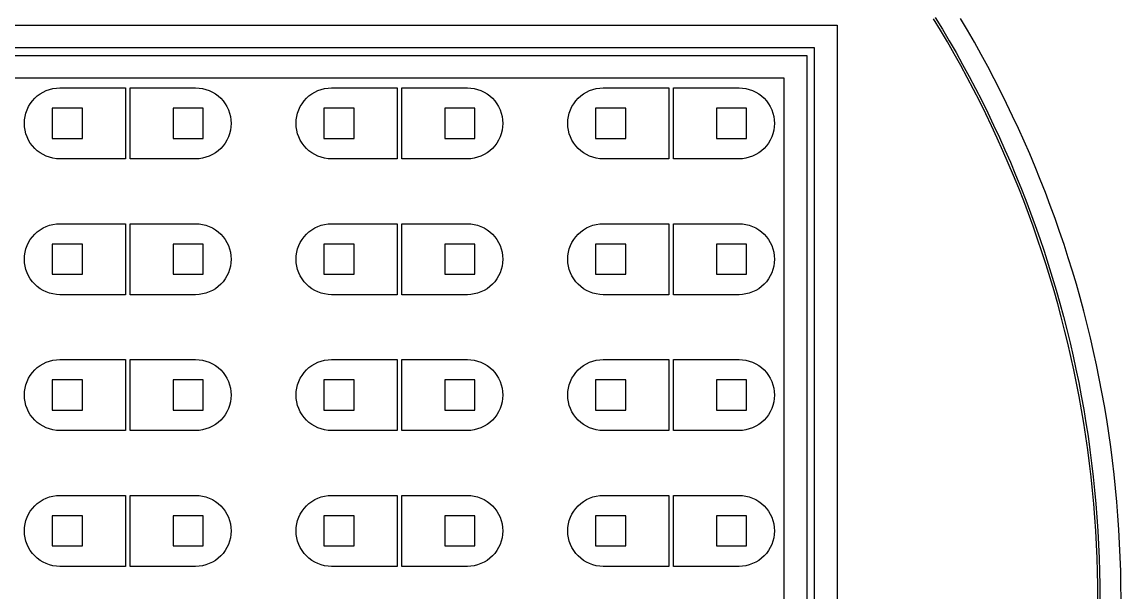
# Model space of a CAD drawing. Extents: x -16 to 132, y -40 to 113.
# Drawn here: x 57.3 to 131.7, y 37.3 to 75.9 of the extents above; entities that cross this region are included whole.
import ezdxf

# ---------------------------------------------------------------- set-up
doc = ezdxf.new("R2010")
doc.units = 0

msp = doc.modelspace()

# ---------------------------------------------------------------- linework, layer by layer
for p, q in [((119.486, 75.3327), (119.008, 76.1185)), ((119.136, 76.1972), (119.614, 75.4099)), ((121.314, 75.3343), (120.837, 76.1425)), ((-2.0452, 75.6724), (112.486, 75.6724)), ((112.486, 75.6724), (112.486, -2.0452)), ((119.954, 74.5412), (119.486, 75.3327)), ((119.614, 75.4099), (120.083, 74.6167)), ((121.782, 74.5203), (121.314, 75.3343)), ((120.412, 73.744), (119.954, 74.5412)), ((120.083, 74.6167), (120.542, 73.8179)), ((122.24, 73.7007), (121.782, 74.5203)), ((110.952, 74.1385), (-0.51129, 74.1385)), ((110.952, -0.51129), (110.952, 74.1385)), ((120.86, 72.9412), (120.412, 73.744)), ((120.542, 73.8179), (120.991, 73.0135)), ((0, 73.6272), (110.441, 73.6272)), ((110.441, 73.6272), (110.441, 0)), ((120.991, 73.0135), (121.431, 72.2037)), ((122.687, 72.8754), (122.24, 73.7007)), ((121.298, 72.133), (120.86, 72.9412)), ((123.125, 72.0448), (122.687, 72.8754)), ((108.907, 72.0933), (1.53389, 72.0933)), ((108.907, 1.53389), (108.907, 72.0933)), ((121.727, 71.3195), (121.298, 72.133)), ((121.431, 72.2037), (121.86, 71.3885)), ((123.552, 71.2089), (123.125, 72.0448)), ((58.1228, 70.7247), (58.2976, 70.8831)), ((58.2976, 70.8831), (58.487, 71.0236)), ((58.487, 71.0236), (58.6893, 71.1448)), ((58.6893, 71.1448), (58.9025, 71.2457)), ((58.9025, 71.2457), (59.1245, 71.3251)), ((59.1245, 71.3251), (59.3533, 71.3824)), ((59.3533, 71.3824), (59.5865, 71.417)), ((59.5865, 71.417), (59.8221, 71.4286)), ((59.8221, 71.4286), (64.2704, 71.4286)), ((64.2704, 71.4286), (64.2704, 66.6224)), ((64.5772, 66.6224), (64.5772, 71.4286)), ((64.5772, 71.4286), (69.0255, 71.4286)), ((69.0255, 71.4286), (69.261, 71.417)), ((69.261, 71.417), (69.4943, 71.3824)), ((69.4943, 71.3824), (69.7231, 71.3251)), ((69.7231, 71.3251), (69.9451, 71.2457)), ((69.9451, 71.2457), (70.1583, 71.1448)), ((70.1583, 71.1448), (70.3606, 71.0236)), ((70.3606, 71.0236), (70.55, 70.8831)), ((70.55, 70.8831), (70.7247, 70.7247)), ((76.5296, 70.7247), (76.7044, 70.8831)), ((76.7044, 70.8831), (76.8938, 71.0236)), ((76.8938, 71.0236), (77.0961, 71.1448)), ((77.0961, 71.1448), (77.3093, 71.2457)), ((77.3093, 71.2457), (77.5313, 71.3251)), ((77.5313, 71.3251), (77.7601, 71.3824)), ((77.7601, 71.3824), (77.9934, 71.417)), ((77.9934, 71.417), (78.2289, 71.4286)), ((78.2289, 71.4286), (82.6772, 71.4286)), ((82.6772, 71.4286), (82.6772, 66.6224)), ((82.984, 66.6224), (82.984, 71.4286)), ((82.984, 71.4286), (87.4323, 71.4286)), ((87.4323, 71.4286), (87.6678, 71.417)), ((87.6678, 71.417), (87.9011, 71.3824)), ((87.9011, 71.3824), (88.1299, 71.3251)), ((88.1299, 71.3251), (88.3519, 71.2457)), ((88.3519, 71.2457), (88.5651, 71.1448)), ((88.5651, 71.1448), (88.7674, 71.0236)), ((88.7674, 71.0236), (88.9568, 70.8831)), ((88.9568, 70.8831), (89.1315, 70.7247)), ((94.9364, 70.7247), (95.1112, 70.8831)), ((95.1112, 70.8831), (95.3006, 71.0236)), ((95.3006, 71.0236), (95.5029, 71.1448)), ((95.5029, 71.1448), (95.7161, 71.2457)), ((95.7161, 71.2457), (95.9381, 71.3251)), ((95.9381, 71.3251), (96.1669, 71.3824)), ((96.1669, 71.3824), (96.4002, 71.417)), ((96.4002, 71.417), (96.6357, 71.4286)), ((96.6357, 71.4286), (101.084, 71.4286)), ((101.084, 71.4286), (101.084, 66.6224)), ((101.391, 66.6224), (101.391, 71.4286)), ((101.391, 71.4286), (105.839, 71.4286)), ((105.839, 71.4286), (106.075, 71.417)), ((106.075, 71.417), (106.308, 71.3824)), ((106.308, 71.3824), (106.537, 71.3251)), ((106.537, 71.3251), (106.759, 71.2457)), ((106.759, 71.2457), (106.972, 71.1448)), ((106.972, 71.1448), (107.174, 71.0236)), ((107.174, 71.0236), (107.364, 70.8831)), ((107.364, 70.8831), (107.538, 70.7247)), ((122.145, 70.5007), (121.727, 71.3195)), ((121.86, 71.3885), (122.279, 70.5682)), ((123.969, 70.3677), (123.552, 71.2089)), ((57.6019, 69.9451), (57.7027, 70.1583)), ((57.7027, 70.1583), (57.824, 70.3606)), ((57.824, 70.3606), (57.9645, 70.55)), ((57.9645, 70.55), (58.1228, 70.7247)), ((61.356, 70.0481), (59.3108, 70.0481)), ((59.3108, 70.0481), (59.3108, 68.0029)), ((61.356, 68.0029), (61.356, 70.0481)), ((69.5368, 70.0481), (67.4916, 70.0481)), ((67.4916, 70.0481), (67.4916, 68.0029)), ((69.5368, 68.0029), (69.5368, 70.0481)), ((70.7247, 70.7247), (70.8831, 70.55)), ((70.8831, 70.55), (71.0236, 70.3606)), ((71.0236, 70.3606), (71.1448, 70.1583)), ((71.1448, 70.1583), (71.2457, 69.9451)), ((76.0087, 69.9451), (76.1095, 70.1583)), ((76.1095, 70.1583), (76.2308, 70.3606)), ((76.2308, 70.3606), (76.3713, 70.55)), ((76.3713, 70.55), (76.5296, 70.7247)), ((79.7628, 70.0481), (77.7176, 70.0481)), ((77.7176, 70.0481), (77.7176, 68.0029)), ((79.7628, 68.0029), (79.7628, 70.0481)), ((87.9436, 70.0481), (85.8984, 70.0481)), ((85.8984, 70.0481), (85.8984, 68.0029)), ((87.9436, 68.0029), (87.9436, 70.0481)), ((89.1315, 70.7247), (89.2899, 70.55)), ((89.2899, 70.55), (89.4304, 70.3606)), ((89.4304, 70.3606), (89.5516, 70.1583)), ((89.5516, 70.1583), (89.6525, 69.9451)), ((94.4155, 69.9451), (94.5163, 70.1583)), ((94.5163, 70.1583), (94.6376, 70.3606)), ((94.6376, 70.3606), (94.7781, 70.55)), ((94.7781, 70.55), (94.9364, 70.7247)), ((98.1696, 70.0481), (96.1244, 70.0481)), ((96.1244, 70.0481), (96.1244, 68.0029)), ((98.1696, 68.0029), (98.1696, 70.0481)), ((106.35, 70.0481), (104.305, 70.0481)), ((104.305, 70.0481), (104.305, 68.0029)), ((106.35, 68.0029), (106.35, 70.0481)), ((107.538, 70.7247), (107.697, 70.55)), ((107.697, 70.55), (107.837, 70.3606)), ((107.837, 70.3606), (107.958, 70.1583)), ((107.958, 70.1583), (108.059, 69.9451)), ((122.554, 69.6769), (122.145, 70.5007)), ((122.279, 70.5682), (122.688, 69.7427)), ((124.376, 69.5216), (123.969, 70.3677)), ((57.419, 69.0255), (57.4306, 69.261)), ((57.4306, 69.261), (57.4652, 69.4943)), ((57.4652, 69.4943), (57.5225, 69.7231)), ((57.5225, 69.7231), (57.6019, 69.9451)), ((71.2457, 69.9451), (71.3251, 69.7231)), ((71.3251, 69.7231), (71.3824, 69.4943)), ((71.3824, 69.4943), (71.417, 69.261)), ((71.417, 69.261), (71.4286, 69.0255)), ((75.8258, 69.0255), (75.8374, 69.261)), ((75.8374, 69.261), (75.872, 69.4943)), ((75.872, 69.4943), (75.9293, 69.7231)), ((75.9293, 69.7231), (76.0087, 69.9451)), ((89.6525, 69.9451), (89.7319, 69.7231)), ((89.7319, 69.7231), (89.7892, 69.4943)), ((89.7892, 69.4943), (89.8238, 69.261)), ((89.8238, 69.261), (89.8354, 69.0255)), ((94.2326, 69.0255), (94.2442, 69.261)), ((94.2442, 69.261), (94.2788, 69.4943)), ((94.2788, 69.4943), (94.3361, 69.7231)), ((94.3361, 69.7231), (94.4155, 69.9451)), ((108.059, 69.9451), (108.139, 69.7231)), ((108.139, 69.7231), (108.196, 69.4943)), ((108.196, 69.4943), (108.231, 69.261)), ((108.231, 69.261), (108.242, 69.0255)), ((122.952, 68.8482), (122.554, 69.6769)), ((122.688, 69.7427), (123.087, 68.9123)), ((124.772, 68.6705), (124.376, 69.5216)), ((57.4306, 68.79), (57.419, 69.0255)), ((57.4652, 68.5567), (57.4306, 68.79)), ((57.5225, 68.3279), (57.4652, 68.5567)), ((71.3824, 68.5567), (71.3251, 68.3279)), ((71.417, 68.79), (71.3824, 68.5567)), ((71.4286, 69.0255), (71.417, 68.79)), ((75.8374, 68.79), (75.8258, 69.0255)), ((75.872, 68.5567), (75.8374, 68.79)), ((75.9293, 68.3279), (75.872, 68.5567)), ((89.7892, 68.5567), (89.7319, 68.3279)), ((89.8238, 68.79), (89.7892, 68.5567)), ((89.8354, 69.0255), (89.8238, 68.79)), ((94.2442, 68.79), (94.2326, 69.0255)), ((94.2788, 68.5567), (94.2442, 68.79)), ((94.3361, 68.3279), (94.2788, 68.5567)), ((108.196, 68.5567), (108.139, 68.3279)), ((108.231, 68.79), (108.196, 68.5567)), ((108.242, 69.0255), (108.231, 68.79)), ((123.34, 68.0146), (122.952, 68.8482)), ((123.087, 68.9123), (123.476, 68.077)), ((125.157, 67.8146), (124.772, 68.6705)), ((57.6019, 68.1059), (57.5225, 68.3279)), ((57.7027, 67.8927), (57.6019, 68.1059)), ((57.824, 67.6904), (57.7027, 67.8927)), ((59.3108, 68.0029), (61.356, 68.0029)), ((67.4916, 68.0029), (69.5368, 68.0029)), ((71.1448, 67.8927), (71.0236, 67.6904)), ((71.2457, 68.1059), (71.1448, 67.8927)), ((71.3251, 68.3279), (71.2457, 68.1059)), ((76.0087, 68.1059), (75.9293, 68.3279)), ((76.1095, 67.8927), (76.0087, 68.1059)), ((76.2308, 67.6904), (76.1095, 67.8927)), ((77.7176, 68.0029), (79.7628, 68.0029)), ((85.8984, 68.0029), (87.9436, 68.0029)), ((89.5516, 67.8927), (89.4304, 67.6904)), ((89.6525, 68.1059), (89.5516, 67.8927)), ((89.7319, 68.3279), (89.6525, 68.1059)), ((94.4155, 68.1059), (94.3361, 68.3279)), ((94.5163, 67.8927), (94.4155, 68.1059)), ((94.6376, 67.6904), (94.5163, 67.8927)), ((96.1244, 68.0029), (98.1696, 68.0029)), ((104.305, 68.0029), (106.35, 68.0029)), ((107.958, 67.8927), (107.837, 67.6904)), ((108.059, 68.1059), (107.958, 67.8927)), ((108.139, 68.3279), (108.059, 68.1059)), ((123.718, 67.1763), (123.34, 68.0146)), ((123.476, 68.077), (123.855, 67.2371)), ((125.533, 66.954), (125.157, 67.8146)), ((57.9645, 67.501), (57.824, 67.6904)), ((58.1228, 67.3262), (57.9645, 67.501)), ((58.2976, 67.1679), (58.1228, 67.3262)), ((58.487, 67.0274), (58.2976, 67.1679)), ((58.6893, 66.9061), (58.487, 67.0274)), ((70.3606, 67.0274), (70.1583, 66.9061)), ((70.55, 67.1679), (70.3606, 67.0274)), ((70.7247, 67.3262), (70.55, 67.1679)), ((70.8831, 67.501), (70.7247, 67.3262)), ((71.0236, 67.6904), (70.8831, 67.501)), ((76.3713, 67.501), (76.2308, 67.6904)), ((76.5296, 67.3262), (76.3713, 67.501)), ((76.7044, 67.1679), (76.5296, 67.3262)), ((76.8938, 67.0274), (76.7044, 67.1679)), ((77.0961, 66.9061), (76.8938, 67.0274)), ((88.7674, 67.0274), (88.5651, 66.9061)), ((88.9568, 67.1679), (88.7674, 67.0274)), ((89.1315, 67.3262), (88.9568, 67.1679)), ((89.2899, 67.501), (89.1315, 67.3262)), ((89.4304, 67.6904), (89.2899, 67.501)), ((94.7781, 67.501), (94.6376, 67.6904)), ((94.9364, 67.3262), (94.7781, 67.501)), ((95.1112, 67.1679), (94.9364, 67.3262)), ((95.3006, 67.0274), (95.1112, 67.1679)), ((95.5029, 66.9061), (95.3006, 67.0274)), ((107.174, 67.0274), (106.972, 66.9061)), ((107.364, 67.1679), (107.174, 67.0274)), ((107.538, 67.3262), (107.364, 67.1679)), ((107.697, 67.501), (107.538, 67.3262)), ((107.837, 67.6904), (107.697, 67.501)), ((124.085, 66.3335), (123.718, 67.1763)), ((123.855, 67.2371), (124.223, 66.3925)), ((58.9025, 66.8053), (58.6893, 66.9061)), ((59.1245, 66.7259), (58.9025, 66.8053)), ((59.3533, 66.6686), (59.1245, 66.7259)), ((59.5865, 66.634), (59.3533, 66.6686)), ((59.8221, 66.6224), (59.5865, 66.634)), ((64.2704, 66.6224), (59.8221, 66.6224)), ((69.0255, 66.6224), (64.5772, 66.6224)), ((69.261, 66.634), (69.0255, 66.6224)), ((69.4943, 66.6686), (69.261, 66.634)), ((69.7231, 66.7259), (69.4943, 66.6686)), ((69.9451, 66.8053), (69.7231, 66.7259)), ((70.1583, 66.9061), (69.9451, 66.8053)), ((77.3093, 66.8053), (77.0961, 66.9061)), ((77.5313, 66.7259), (77.3093, 66.8053)), ((77.7601, 66.6686), (77.5313, 66.7259)), ((77.9934, 66.634), (77.7601, 66.6686)), ((78.2289, 66.6224), (77.9934, 66.634)), ((82.6772, 66.6224), (78.2289, 66.6224)), ((87.4323, 66.6224), (82.984, 66.6224)), ((87.6678, 66.634), (87.4323, 66.6224)), ((87.9011, 66.6686), (87.6678, 66.634)), ((88.1299, 66.7259), (87.9011, 66.6686)), ((88.3519, 66.8053), (88.1299, 66.7259)), ((88.5651, 66.9061), (88.3519, 66.8053)), ((95.7161, 66.8053), (95.5029, 66.9061)), ((95.9381, 66.7259), (95.7161, 66.8053)), ((96.1669, 66.6686), (95.9381, 66.7259)), ((96.4002, 66.634), (96.1669, 66.6686)), ((96.6357, 66.6224), (96.4002, 66.634)), ((101.084, 66.6224), (96.6357, 66.6224)), ((105.839, 66.6224), (101.391, 66.6224)), ((106.075, 66.634), (105.839, 66.6224)), ((106.308, 66.6686), (106.075, 66.634)), ((106.537, 66.7259), (106.308, 66.6686)), ((106.759, 66.8053), (106.537, 66.7259)), ((106.972, 66.9061), (106.759, 66.8053)), ((124.442, 65.4861), (124.085, 66.3335)), ((124.223, 66.3925), (124.581, 65.5435)), ((125.897, 66.0889), (125.533, 66.954)), ((124.581, 65.5435), (124.928, 64.6902)), ((126.251, 65.2194), (125.897, 66.0889)), ((124.789, 64.6345), (124.442, 65.4861)), ((126.594, 64.3456), (126.251, 65.2194)), ((125.125, 63.7787), (124.789, 64.6345)), ((124.928, 64.6902), (125.265, 63.8327)), ((126.927, 63.4676), (126.594, 64.3456)), ((125.451, 62.9189), (125.125, 63.7787)), ((125.265, 63.8327), (125.591, 62.9711)), ((127.249, 62.5857), (126.927, 63.4676)), ((125.766, 62.0551), (125.451, 62.9189)), ((125.591, 62.9711), (125.907, 62.1056)), ((127.559, 61.6998), (127.249, 62.5857)), ((58.2976, 61.6797), (58.487, 61.8202)), ((58.487, 61.8202), (58.6893, 61.9414)), ((58.6893, 61.9414), (58.9025, 62.0423)), ((58.9025, 62.0423), (59.1245, 62.1217)), ((59.1245, 62.1217), (59.3533, 62.179)), ((59.3533, 62.179), (59.5865, 62.2136)), ((59.5865, 62.2136), (59.8221, 62.2252)), ((59.8221, 62.2252), (64.2704, 62.2252)), ((64.2704, 62.2252), (64.2704, 57.419)), ((64.5772, 57.419), (64.5772, 62.2252)), ((64.5772, 62.2252), (69.0255, 62.2252)), ((69.0255, 62.2252), (69.261, 62.2136)), ((69.261, 62.2136), (69.4943, 62.179)), ((69.4943, 62.179), (69.7231, 62.1217)), ((69.7231, 62.1217), (69.9451, 62.0423)), ((69.9451, 62.0423), (70.1583, 61.9414)), ((70.1583, 61.9414), (70.3606, 61.8202)), ((70.3606, 61.8202), (70.55, 61.6797)), ((76.7044, 61.6797), (76.8938, 61.8202)), ((76.8938, 61.8202), (77.0961, 61.9414)), ((77.0961, 61.9414), (77.3093, 62.0423)), ((77.3093, 62.0423), (77.5313, 62.1217)), ((77.5313, 62.1217), (77.7601, 62.179)), ((77.7601, 62.179), (77.9934, 62.2136)), ((77.9934, 62.2136), (78.2289, 62.2252)), ((78.2289, 62.2252), (82.6772, 62.2252)), ((82.6772, 62.2252), (82.6772, 57.419)), ((82.984, 57.419), (82.984, 62.2252)), ((82.984, 62.2252), (87.4323, 62.2252)), ((87.4323, 62.2252), (87.6678, 62.2136)), ((87.6678, 62.2136), (87.9011, 62.179)), ((87.9011, 62.179), (88.1299, 62.1217)), ((88.1299, 62.1217), (88.3519, 62.0423)), ((88.3519, 62.0423), (88.5651, 61.9414)), ((88.5651, 61.9414), (88.7674, 61.8202)), ((88.7674, 61.8202), (88.9568, 61.6797)), ((95.1112, 61.6797), (95.3006, 61.8202)), ((95.3006, 61.8202), (95.5029, 61.9414)), ((95.5029, 61.9414), (95.7161, 62.0423)), ((95.7161, 62.0423), (95.9381, 62.1217)), ((95.9381, 62.1217), (96.1669, 62.179)), ((96.1669, 62.179), (96.4002, 62.2136)), ((96.4002, 62.2136), (96.6357, 62.2252)), ((96.6357, 62.2252), (101.084, 62.2252)), ((101.084, 62.2252), (101.084, 57.419)), ((101.391, 57.419), (101.391, 62.2252)), ((101.391, 62.2252), (105.839, 62.2252)), ((105.839, 62.2252), (106.075, 62.2136)), ((106.075, 62.2136), (106.308, 62.179)), ((106.308, 62.179), (106.537, 62.1217)), ((106.537, 62.1217), (106.759, 62.0423)), ((106.759, 62.0423), (106.972, 61.9414)), ((106.972, 61.9414), (107.174, 61.8202)), ((107.174, 61.8202), (107.364, 61.6797)), ((126.07, 61.1875), (125.766, 62.0551)), ((125.907, 62.1056), (126.212, 61.2363)), ((57.7027, 60.9549), (57.824, 61.1572)), ((57.824, 61.1572), (57.9645, 61.3466)), ((57.9645, 61.3466), (58.1228, 61.5213)), ((58.1228, 61.5213), (58.2976, 61.6797)), ((70.55, 61.6797), (70.7247, 61.5213)), ((70.7247, 61.5213), (70.8831, 61.3466)), ((70.8831, 61.3466), (71.0236, 61.1572)), ((71.0236, 61.1572), (71.1448, 60.9549)), ((76.1095, 60.9549), (76.2308, 61.1572)), ((76.2308, 61.1572), (76.3713, 61.3466)), ((76.3713, 61.3466), (76.5296, 61.5213)), ((76.5296, 61.5213), (76.7044, 61.6797)), ((88.9568, 61.6797), (89.1315, 61.5213)), ((89.1315, 61.5213), (89.2899, 61.3466)), ((89.2899, 61.3466), (89.4304, 61.1572)), ((89.4304, 61.1572), (89.5516, 60.9549)), ((94.5163, 60.9549), (94.6376, 61.1572)), ((94.6376, 61.1572), (94.7781, 61.3466)), ((94.7781, 61.3466), (94.9364, 61.5213)), ((94.9364, 61.5213), (95.1112, 61.6797)), ((107.364, 61.6797), (107.538, 61.5213)), ((107.538, 61.5213), (107.697, 61.3466)), ((107.697, 61.3466), (107.837, 61.1572)), ((107.837, 61.1572), (107.958, 60.9549)), ((126.364, 60.3162), (126.07, 61.1875)), ((126.212, 61.2363), (126.506, 60.3633)), ((127.859, 60.8102), (127.559, 61.6998)), ((57.4652, 60.2909), (57.5225, 60.5197)), ((57.5225, 60.5197), (57.6019, 60.7417)), ((57.6019, 60.7417), (57.7027, 60.9549)), ((61.356, 60.8447), (59.3108, 60.8447)), ((59.3108, 60.8447), (59.3108, 58.7995)), ((61.356, 58.7995), (61.356, 60.8447)), ((69.5368, 60.8447), (67.4916, 60.8447)), ((67.4916, 60.8447), (67.4916, 58.7995)), ((69.5368, 58.7995), (69.5368, 60.8447)), ((71.1448, 60.9549), (71.2457, 60.7417)), ((71.2457, 60.7417), (71.3251, 60.5197)), ((71.3251, 60.5197), (71.3824, 60.2909)), ((75.872, 60.2909), (75.9293, 60.5197)), ((75.9293, 60.5197), (76.0087, 60.7417)), ((76.0087, 60.7417), (76.1095, 60.9549)), ((79.7628, 60.8447), (77.7176, 60.8447)), ((77.7176, 60.8447), (77.7176, 58.7995)), ((79.7628, 58.7995), (79.7628, 60.8447)), ((87.9436, 60.8447), (85.8984, 60.8447)), ((85.8984, 60.8447), (85.8984, 58.7995)), ((87.9436, 58.7995), (87.9436, 60.8447)), ((89.5516, 60.9549), (89.6525, 60.7417)), ((89.6525, 60.7417), (89.7319, 60.5197)), ((89.7319, 60.5197), (89.7892, 60.2909)), ((94.2788, 60.2909), (94.3361, 60.5197)), ((94.3361, 60.5197), (94.4155, 60.7417)), ((94.4155, 60.7417), (94.5163, 60.9549)), ((98.1696, 60.8447), (96.1244, 60.8447)), ((96.1244, 60.8447), (96.1244, 58.7995)), ((98.1696, 58.7995), (98.1696, 60.8447)), ((106.35, 60.8447), (104.305, 60.8447)), ((104.305, 60.8447), (104.305, 58.7995)), ((106.35, 58.7995), (106.35, 60.8447)), ((107.958, 60.9549), (108.059, 60.7417)), ((108.059, 60.7417), (108.139, 60.5197)), ((108.139, 60.5197), (108.196, 60.2909)), ((126.647, 59.4414), (126.364, 60.3162)), ((126.506, 60.3633), (126.79, 59.4867)), ((128.148, 59.9171), (127.859, 60.8102)), ((57.419, 59.8221), (57.4306, 60.0576)), ((57.4306, 59.5865), (57.419, 59.8221)), ((57.4306, 60.0576), (57.4652, 60.2909)), ((57.4652, 59.3533), (57.4306, 59.5865)), ((71.3824, 60.2909), (71.417, 60.0576)), ((71.417, 59.5865), (71.3824, 59.3533)), ((71.417, 60.0576), (71.4286, 59.8221)), ((71.4286, 59.8221), (71.417, 59.5865)), ((75.8258, 59.8221), (75.8374, 60.0576)), ((75.8374, 59.5865), (75.8258, 59.8221)), ((75.8374, 60.0576), (75.872, 60.2909)), ((75.872, 59.3533), (75.8374, 59.5865)), ((89.7892, 60.2909), (89.8238, 60.0576)), ((89.8238, 59.5865), (89.7892, 59.3533)), ((89.8238, 60.0576), (89.8354, 59.8221)), ((89.8354, 59.8221), (89.8238, 59.5865)), ((94.2326, 59.8221), (94.2442, 60.0576)), ((94.2442, 59.5865), (94.2326, 59.8221)), ((94.2442, 60.0576), (94.2788, 60.2909)), ((94.2788, 59.3533), (94.2442, 59.5865)), ((108.196, 60.2909), (108.231, 60.0576)), ((108.231, 59.5865), (108.196, 59.3533)), ((108.231, 60.0576), (108.242, 59.8221)), ((108.242, 59.8221), (108.231, 59.5865)), ((128.426, 59.0204), (128.148, 59.9171)), ((57.5225, 59.1245), (57.4652, 59.3533)), ((57.6019, 58.9025), (57.5225, 59.1245)), ((57.7027, 58.6893), (57.6019, 58.9025)), ((71.2457, 58.9025), (71.1448, 58.6893)), ((71.3251, 59.1245), (71.2457, 58.9025)), ((71.3824, 59.3533), (71.3251, 59.1245)), ((75.9293, 59.1245), (75.872, 59.3533)), ((76.0087, 58.9025), (75.9293, 59.1245)), ((76.1095, 58.6893), (76.0087, 58.9025)), ((89.6525, 58.9025), (89.5516, 58.6893)), ((89.7319, 59.1245), (89.6525, 58.9025)), ((89.7892, 59.3533), (89.7319, 59.1245)), ((94.3361, 59.1245), (94.2788, 59.3533)), ((94.4155, 58.9025), (94.3361, 59.1245)), ((94.5163, 58.6893), (94.4155, 58.9025)), ((108.059, 58.9025), (107.958, 58.6893)), ((108.139, 59.1245), (108.059, 58.9025)), ((108.196, 59.3533), (108.139, 59.1245)), ((126.919, 58.5632), (126.647, 59.4414)), ((126.79, 59.4867), (127.063, 58.6067)), ((128.693, 58.1203), (128.426, 59.0204)), ((57.824, 58.487), (57.7027, 58.6893)), ((57.9645, 58.2976), (57.824, 58.487)), ((58.1228, 58.1228), (57.9645, 58.2976)), ((58.2976, 57.9645), (58.1228, 58.1228)), ((59.3108, 58.7995), (61.356, 58.7995)), ((67.4916, 58.7995), (69.5368, 58.7995)), ((70.7247, 58.1228), (70.55, 57.9645)), ((70.8831, 58.2976), (70.7247, 58.1228)), ((71.0236, 58.487), (70.8831, 58.2976)), ((71.1448, 58.6893), (71.0236, 58.487)), ((76.2308, 58.487), (76.1095, 58.6893)), ((76.3713, 58.2976), (76.2308, 58.487)), ((76.5296, 58.1228), (76.3713, 58.2976)), ((76.7044, 57.9645), (76.5296, 58.1228)), ((77.7176, 58.7995), (79.7628, 58.7995)), ((85.8984, 58.7995), (87.9436, 58.7995)), ((89.1315, 58.1228), (88.9568, 57.9645)), ((89.2899, 58.2976), (89.1315, 58.1228)), ((89.4304, 58.487), (89.2899, 58.2976)), ((89.5516, 58.6893), (89.4304, 58.487)), ((94.6376, 58.487), (94.5163, 58.6893)), ((94.7781, 58.2976), (94.6376, 58.487)), ((94.9364, 58.1228), (94.7781, 58.2976)), ((95.1112, 57.9645), (94.9364, 58.1228)), ((96.1244, 58.7995), (98.1696, 58.7995)), ((104.305, 58.7995), (106.35, 58.7995)), ((107.538, 58.1228), (107.364, 57.9645)), ((107.697, 58.2976), (107.538, 58.1228)), ((107.837, 58.487), (107.697, 58.2976)), ((107.958, 58.6893), (107.837, 58.487)), ((127.181, 57.6817), (126.919, 58.5632)), ((127.063, 58.6067), (127.325, 57.7235)), ((128.949, 57.2171), (128.693, 58.1203)), ((58.487, 57.824), (58.2976, 57.9645)), ((58.6893, 57.7027), (58.487, 57.824)), ((58.9025, 57.6019), (58.6893, 57.7027)), ((59.1245, 57.5225), (58.9025, 57.6019)), ((59.3533, 57.4652), (59.1245, 57.5225)), ((59.5865, 57.4306), (59.3533, 57.4652)), ((59.8221, 57.419), (59.5865, 57.4306)), ((64.2704, 57.419), (59.8221, 57.419)), ((69.0255, 57.419), (64.5772, 57.419)), ((69.261, 57.4306), (69.0255, 57.419)), ((69.4943, 57.4652), (69.261, 57.4306)), ((69.7231, 57.5225), (69.4943, 57.4652)), ((69.9451, 57.6019), (69.7231, 57.5225)), ((70.1583, 57.7027), (69.9451, 57.6019)), ((70.3606, 57.824), (70.1583, 57.7027)), ((70.55, 57.9645), (70.3606, 57.824)), ((76.8938, 57.824), (76.7044, 57.9645)), ((77.0961, 57.7027), (76.8938, 57.824)), ((77.3093, 57.6019), (77.0961, 57.7027)), ((77.5313, 57.5225), (77.3093, 57.6019)), ((77.7601, 57.4652), (77.5313, 57.5225)), ((77.9934, 57.4306), (77.7601, 57.4652)), ((78.2289, 57.419), (77.9934, 57.4306)), ((82.6772, 57.419), (78.2289, 57.419)), ((87.4323, 57.419), (82.984, 57.419)), ((87.6678, 57.4306), (87.4323, 57.419)), ((87.9011, 57.4652), (87.6678, 57.4306)), ((88.1299, 57.5225), (87.9011, 57.4652)), ((88.3519, 57.6019), (88.1299, 57.5225)), ((88.5651, 57.7027), (88.3519, 57.6019)), ((88.7674, 57.824), (88.5651, 57.7027)), ((88.9568, 57.9645), (88.7674, 57.824)), ((95.3006, 57.824), (95.1112, 57.9645)), ((95.5029, 57.7027), (95.3006, 57.824)), ((95.7161, 57.6019), (95.5029, 57.7027)), ((95.9381, 57.5225), (95.7161, 57.6019)), ((96.1669, 57.4652), (95.9381, 57.5225)), ((96.4002, 57.4306), (96.1669, 57.4652)), ((96.6357, 57.419), (96.4002, 57.4306)), ((101.084, 57.419), (96.6357, 57.419)), ((105.839, 57.419), (101.391, 57.419)), ((106.075, 57.4306), (105.839, 57.419)), ((106.308, 57.4652), (106.075, 57.4306)), ((106.537, 57.5225), (106.308, 57.4652)), ((106.759, 57.6019), (106.537, 57.5225)), ((106.972, 57.7027), (106.759, 57.6019)), ((107.174, 57.824), (106.972, 57.7027)), ((107.364, 57.9645), (107.174, 57.824)), ((127.431, 56.797), (127.181, 57.6817)), ((127.325, 57.7235), (127.576, 56.8371)), ((127.671, 55.9094), (127.431, 56.797)), ((127.576, 56.8371), (127.816, 55.9476)), ((129.194, 56.3108), (128.949, 57.2171)), ((127.9, 55.0189), (127.671, 55.9094)), ((127.816, 55.9476), (128.045, 55.0553)), ((129.428, 55.4016), (129.194, 56.3108)), ((129.65, 54.4895), (129.428, 55.4016)), ((128.118, 54.1256), (127.9, 55.0189)), ((128.045, 55.0553), (128.264, 54.1603)), ((129.862, 53.5748), (129.65, 54.4895)), ((128.325, 53.2298), (128.118, 54.1256)), ((128.264, 54.1603), (128.471, 53.2626)), ((58.9025, 52.8389), (59.1245, 52.9183)), ((59.1245, 52.9183), (59.3533, 52.9756)), ((59.3533, 52.9756), (59.5865, 53.0102)), ((59.5865, 53.0102), (59.8221, 53.0218)), ((59.8221, 53.0218), (64.2704, 53.0218)), ((64.2704, 53.0218), (64.2704, 48.2156)), ((64.5772, 48.2156), (64.5772, 53.0218)), ((64.5772, 53.0218), (69.0255, 53.0218)), ((69.0255, 53.0218), (69.261, 53.0102)), ((69.261, 53.0102), (69.4943, 52.9756)), ((69.4943, 52.9756), (69.7231, 52.9183)), ((69.7231, 52.9183), (69.9451, 52.8389)), ((77.3093, 52.8389), (77.5313, 52.9183)), ((77.5313, 52.9183), (77.7601, 52.9756)), ((77.7601, 52.9756), (77.9934, 53.0102)), ((77.9934, 53.0102), (78.2289, 53.0218)), ((78.2289, 53.0218), (82.6772, 53.0218)), ((82.6772, 53.0218), (82.6772, 48.2156)), ((82.984, 48.2156), (82.984, 53.0218)), ((82.984, 53.0218), (87.4323, 53.0218)), ((87.4323, 53.0218), (87.6678, 53.0102)), ((87.6678, 53.0102), (87.9011, 52.9756)), ((87.9011, 52.9756), (88.1299, 52.9183)), ((88.1299, 52.9183), (88.3519, 52.8389)), ((95.7161, 52.8389), (95.9381, 52.9183)), ((95.9381, 52.9183), (96.1669, 52.9756)), ((96.1669, 52.9756), (96.4002, 53.0102)), ((96.4002, 53.0102), (96.6357, 53.0218)), ((96.6357, 53.0218), (101.084, 53.0218)), ((101.084, 53.0218), (101.084, 48.2156)), ((101.391, 48.2156), (101.391, 53.0218)), ((101.391, 53.0218), (105.839, 53.0218)), ((105.839, 53.0218), (106.075, 53.0102)), ((106.075, 53.0102), (106.308, 52.9756)), ((106.308, 52.9756), (106.537, 52.9183)), ((106.537, 52.9183), (106.759, 52.8389)), ((128.521, 52.3314), (128.325, 53.2298)), ((128.471, 53.2626), (128.668, 52.3625)), ((130.062, 52.6576), (129.862, 53.5748)), ((57.824, 51.9538), (57.9645, 52.1432)), ((57.9645, 52.1432), (58.1228, 52.3179)), ((58.1228, 52.3179), (58.2976, 52.4763)), ((58.2976, 52.4763), (58.487, 52.6168)), ((58.487, 52.6168), (58.6893, 52.738)), ((58.6893, 52.738), (58.9025, 52.8389)), ((69.9451, 52.8389), (70.1583, 52.738)), ((70.1583, 52.738), (70.3606, 52.6168)), ((70.3606, 52.6168), (70.55, 52.4763)), ((70.55, 52.4763), (70.7247, 52.3179)), ((70.7247, 52.3179), (70.8831, 52.1432)), ((70.8831, 52.1432), (71.0236, 51.9538)), ((76.2308, 51.9538), (76.3713, 52.1432)), ((76.3713, 52.1432), (76.5296, 52.3179)), ((76.5296, 52.3179), (76.7044, 52.4763)), ((76.7044, 52.4763), (76.8938, 52.6168)), ((76.8938, 52.6168), (77.0961, 52.738)), ((77.0961, 52.738), (77.3093, 52.8389)), ((88.3519, 52.8389), (88.5651, 52.738)), ((88.5651, 52.738), (88.7674, 52.6168)), ((88.7674, 52.6168), (88.9568, 52.4763)), ((88.9568, 52.4763), (89.1315, 52.3179)), ((89.1315, 52.3179), (89.2899, 52.1432)), ((89.2899, 52.1432), (89.4304, 51.9538)), ((94.6376, 51.9538), (94.7781, 52.1432)), ((94.7781, 52.1432), (94.9364, 52.3179)), ((94.9364, 52.3179), (95.1112, 52.4763)), ((95.1112, 52.4763), (95.3006, 52.6168)), ((95.3006, 52.6168), (95.5029, 52.738)), ((95.5029, 52.738), (95.7161, 52.8389)), ((106.759, 52.8389), (106.972, 52.738)), ((106.972, 52.738), (107.174, 52.6168)), ((107.174, 52.6168), (107.364, 52.4763)), ((107.364, 52.4763), (107.538, 52.3179)), ((107.538, 52.3179), (107.697, 52.1432)), ((107.697, 52.1432), (107.837, 51.9538)), ((128.706, 51.4307), (128.521, 52.3314)), ((128.668, 52.3625), (128.853, 51.46)), ((130.25, 51.738), (130.062, 52.6576)), ((57.5225, 51.3163), (57.6019, 51.5383)), ((57.6019, 51.5383), (57.7027, 51.7515)), ((57.7027, 51.7515), (57.824, 51.9538)), ((61.356, 51.6413), (59.3108, 51.6413)), ((59.3108, 51.6413), (59.3108, 49.5961)), ((61.356, 49.5961), (61.356, 51.6413)), ((69.5368, 51.6413), (67.4916, 51.6413)), ((67.4916, 51.6413), (67.4916, 49.5961)), ((69.5368, 49.5961), (69.5368, 51.6413)), ((71.0236, 51.9538), (71.1448, 51.7515)), ((71.1448, 51.7515), (71.2457, 51.5383)), ((71.2457, 51.5383), (71.3251, 51.3163)), ((75.9293, 51.3163), (76.0087, 51.5383)), ((76.0087, 51.5383), (76.1095, 51.7515)), ((76.1095, 51.7515), (76.2308, 51.9538)), ((79.7628, 51.6413), (77.7176, 51.6413)), ((77.7176, 51.6413), (77.7176, 49.5961)), ((79.7628, 49.5961), (79.7628, 51.6413)), ((87.9436, 51.6413), (85.8984, 51.6413)), ((85.8984, 51.6413), (85.8984, 49.5961)), ((87.9436, 49.5961), (87.9436, 51.6413)), ((89.4304, 51.9538), (89.5516, 51.7515)), ((89.5516, 51.7515), (89.6525, 51.5383)), ((89.6525, 51.5383), (89.7319, 51.3163)), ((94.3361, 51.3163), (94.4155, 51.5383)), ((94.4155, 51.5383), (94.5163, 51.7515)), ((94.5163, 51.7515), (94.6376, 51.9538)), ((98.1696, 51.6413), (96.1244, 51.6413)), ((96.1244, 51.6413), (96.1244, 49.5961)), ((98.1696, 49.5961), (98.1696, 51.6413)), ((106.35, 51.6413), (104.305, 51.6413)), ((104.305, 51.6413), (104.305, 49.5961)), ((106.35, 49.5961), (106.35, 51.6413)), ((107.837, 51.9538), (107.958, 51.7515)), ((107.958, 51.7515), (108.059, 51.5383)), ((108.059, 51.5383), (108.139, 51.3163)), ((128.88, 50.5278), (128.706, 51.4307)), ((128.853, 51.46), (129.027, 50.5553)), ((130.428, 50.8161), (130.25, 51.738)), ((57.419, 50.6187), (57.4306, 50.8542)), ((57.4306, 50.8542), (57.4652, 51.0875)), ((57.4652, 51.0875), (57.5225, 51.3163)), ((71.3251, 51.3163), (71.3824, 51.0875)), ((71.3824, 51.0875), (71.417, 50.8542)), ((71.417, 50.8542), (71.4286, 50.6187)), ((75.8258, 50.6187), (75.8374, 50.8542)), ((75.8374, 50.8542), (75.872, 51.0875)), ((75.872, 51.0875), (75.9293, 51.3163)), ((89.7319, 51.3163), (89.7892, 51.0875)), ((89.7892, 51.0875), (89.8238, 50.8542)), ((89.8238, 50.8542), (89.8354, 50.6187)), ((94.2326, 50.6187), (94.2442, 50.8542)), ((94.2442, 50.8542), (94.2788, 51.0875)), ((94.2788, 51.0875), (94.3361, 51.3163)), ((108.139, 51.3163), (108.196, 51.0875)), ((108.196, 51.0875), (108.231, 50.8542)), ((108.231, 50.8542), (108.242, 50.6187)), ((130.594, 49.8922), (130.428, 50.8161)), ((57.4306, 50.3831), (57.419, 50.6187)), ((57.4652, 50.1499), (57.4306, 50.3831)), ((57.5225, 49.9211), (57.4652, 50.1499)), ((57.6019, 49.6991), (57.5225, 49.9211)), ((71.3251, 49.9211), (71.2457, 49.6991)), ((71.3824, 50.1499), (71.3251, 49.9211)), ((71.417, 50.3831), (71.3824, 50.1499)), ((71.4286, 50.6187), (71.417, 50.3831)), ((75.8374, 50.3831), (75.8258, 50.6187)), ((75.872, 50.1499), (75.8374, 50.3831)), ((75.9293, 49.9211), (75.872, 50.1499)), ((76.0087, 49.6991), (75.9293, 49.9211)), ((89.7319, 49.9211), (89.6525, 49.6991)), ((89.7892, 50.1499), (89.7319, 49.9211)), ((89.8238, 50.3831), (89.7892, 50.1499)), ((89.8354, 50.6187), (89.8238, 50.3831)), ((94.2442, 50.3831), (94.2326, 50.6187)), ((94.2788, 50.1499), (94.2442, 50.3831)), ((94.3361, 49.9211), (94.2788, 50.1499)), ((94.4155, 49.6991), (94.3361, 49.9211)), ((108.139, 49.9211), (108.059, 49.6991)), ((108.196, 50.1499), (108.139, 49.9211)), ((108.231, 50.3831), (108.196, 50.1499)), ((108.242, 50.6187), (108.231, 50.3831)), ((129.042, 49.6229), (128.88, 50.5278)), ((129.027, 50.5553), (129.19, 49.6486)), ((130.749, 48.9662), (130.594, 49.8922)), ((57.7027, 49.4859), (57.6019, 49.6991)), ((57.824, 49.2836), (57.7027, 49.4859)), ((57.9645, 49.0942), (57.824, 49.2836)), ((59.3108, 49.5961), (61.356, 49.5961)), ((67.4916, 49.5961), (69.5368, 49.5961)), ((71.0236, 49.2836), (70.8831, 49.0942)), ((71.1448, 49.4859), (71.0236, 49.2836)), ((71.2457, 49.6991), (71.1448, 49.4859)), ((76.1095, 49.4859), (76.0087, 49.6991)), ((76.2308, 49.2836), (76.1095, 49.4859)), ((76.3713, 49.0942), (76.2308, 49.2836)), ((77.7176, 49.5961), (79.7628, 49.5961)), ((85.8984, 49.5961), (87.9436, 49.5961)), ((89.4304, 49.2836), (89.2899, 49.0942)), ((89.5516, 49.4859), (89.4304, 49.2836)), ((89.6525, 49.6991), (89.5516, 49.4859)), ((94.5163, 49.4859), (94.4155, 49.6991)), ((94.6376, 49.2836), (94.5163, 49.4859)), ((94.7781, 49.0942), (94.6376, 49.2836)), ((96.1244, 49.5961), (98.1696, 49.5961)), ((104.305, 49.5961), (106.35, 49.5961)), ((107.837, 49.2836), (107.697, 49.0942)), ((107.958, 49.4859), (107.837, 49.2836)), ((108.059, 49.6991), (107.958, 49.4859)), ((129.194, 48.716), (129.042, 49.6229)), ((129.19, 49.6486), (129.342, 48.7399)), ((58.1228, 48.9194), (57.9645, 49.0942)), ((58.2976, 48.7611), (58.1228, 48.9194)), ((58.487, 48.6206), (58.2976, 48.7611)), ((58.6893, 48.4993), (58.487, 48.6206)), ((58.9025, 48.3985), (58.6893, 48.4993)), ((70.1583, 48.4993), (69.9451, 48.3985)), ((70.3606, 48.6206), (70.1583, 48.4993)), ((70.55, 48.7611), (70.3606, 48.6206)), ((70.7247, 48.9194), (70.55, 48.7611)), ((70.8831, 49.0942), (70.7247, 48.9194)), ((76.5296, 48.9194), (76.3713, 49.0942)), ((76.7044, 48.7611), (76.5296, 48.9194)), ((76.8938, 48.6206), (76.7044, 48.7611)), ((77.0961, 48.4993), (76.8938, 48.6206)), ((77.3093, 48.3985), (77.0961, 48.4993)), ((88.5651, 48.4993), (88.3519, 48.3985)), ((88.7674, 48.6206), (88.5651, 48.4993)), ((88.9568, 48.7611), (88.7674, 48.6206)), ((89.1315, 48.9194), (88.9568, 48.7611)), ((89.2899, 49.0942), (89.1315, 48.9194)), ((94.9364, 48.9194), (94.7781, 49.0942)), ((95.1112, 48.7611), (94.9364, 48.9194)), ((95.3006, 48.6206), (95.1112, 48.7611)), ((95.5029, 48.4993), (95.3006, 48.6206)), ((95.7161, 48.3985), (95.5029, 48.4993)), ((106.972, 48.4993), (106.759, 48.3985)), ((107.174, 48.6206), (106.972, 48.4993)), ((107.364, 48.7611), (107.174, 48.6206)), ((107.538, 48.9194), (107.364, 48.7611)), ((107.697, 49.0942), (107.538, 48.9194)), ((129.334, 47.8074), (129.194, 48.716)), ((129.342, 48.7399), (129.483, 47.8294)), ((130.892, 48.0385), (130.749, 48.9662)), ((59.1245, 48.3191), (58.9025, 48.3985)), ((59.3533, 48.2618), (59.1245, 48.3191)), ((59.5865, 48.2272), (59.3533, 48.2618)), ((59.8221, 48.2156), (59.5865, 48.2272)), ((64.2704, 48.2156), (59.8221, 48.2156)), ((69.0255, 48.2156), (64.5772, 48.2156)), ((69.261, 48.2272), (69.0255, 48.2156)), ((69.4943, 48.2618), (69.261, 48.2272)), ((69.7231, 48.3191), (69.4943, 48.2618)), ((69.9451, 48.3985), (69.7231, 48.3191)), ((77.5313, 48.3191), (77.3093, 48.3985)), ((77.7601, 48.2618), (77.5313, 48.3191)), ((77.9934, 48.2272), (77.7601, 48.2618)), ((78.2289, 48.2156), (77.9934, 48.2272)), ((82.6772, 48.2156), (78.2289, 48.2156)), ((87.4323, 48.2156), (82.984, 48.2156)), ((87.6678, 48.2272), (87.4323, 48.2156)), ((87.9011, 48.2618), (87.6678, 48.2272)), ((88.1299, 48.3191), (87.9011, 48.2618)), ((88.3519, 48.3985), (88.1299, 48.3191)), ((95.9381, 48.3191), (95.7161, 48.3985)), ((96.1669, 48.2618), (95.9381, 48.3191)), ((96.4002, 48.2272), (96.1669, 48.2618)), ((96.6357, 48.2156), (96.4002, 48.2272)), ((101.084, 48.2156), (96.6357, 48.2156)), ((105.839, 48.2156), (101.391, 48.2156)), ((106.075, 48.2272), (105.839, 48.2156)), ((106.308, 48.2618), (106.075, 48.2272)), ((106.537, 48.3191), (106.308, 48.2618)), ((106.759, 48.3985), (106.537, 48.3191)), ((129.464, 46.897), (129.334, 47.8074)), ((129.483, 47.8294), (129.612, 46.9172)), ((131.024, 47.109), (130.892, 48.0385)), ((129.612, 46.9172), (129.731, 46.0036)), ((131.145, 46.178), (131.024, 47.109)), ((129.582, 45.9852), (129.464, 46.897)), ((131.254, 45.2456), (131.145, 46.178)), ((129.689, 45.072), (129.582, 45.9852)), ((129.731, 46.0036), (129.838, 45.0885)), ((129.785, 44.1575), (129.689, 45.072)), ((129.838, 45.0885), (129.934, 44.1722)), ((131.352, 44.3119), (131.254, 45.2456)), ((129.869, 43.242), (129.785, 44.1575)), ((129.934, 44.1722), (130.019, 43.2548)), ((131.438, 43.3771), (131.352, 44.3119)), ((58.1228, 43.1145), (58.2976, 43.2729)), ((58.2976, 43.2729), (58.487, 43.4134)), ((58.487, 43.4134), (58.6893, 43.5346)), ((58.6893, 43.5346), (58.9025, 43.6355)), ((58.9025, 43.6355), (59.1245, 43.7149)), ((59.1245, 43.7149), (59.3533, 43.7722)), ((59.3533, 43.7722), (59.5865, 43.8068)), ((59.5865, 43.8068), (59.8221, 43.8184)), ((59.8221, 43.8184), (64.2704, 43.8184)), ((64.2704, 43.8184), (64.2704, 39.0122)), ((64.5772, 39.0122), (64.5772, 43.8184)), ((64.5772, 43.8184), (69.0255, 43.8184)), ((69.0255, 43.8184), (69.261, 43.8068)), ((69.261, 43.8068), (69.4943, 43.7722)), ((69.4943, 43.7722), (69.7231, 43.7149)), ((69.7231, 43.7149), (69.9451, 43.6355)), ((69.9451, 43.6355), (70.1583, 43.5346)), ((70.1583, 43.5346), (70.3606, 43.4134)), ((70.3606, 43.4134), (70.55, 43.2729)), ((70.55, 43.2729), (70.7247, 43.1145)), ((76.5296, 43.1145), (76.7044, 43.2729)), ((76.7044, 43.2729), (76.8938, 43.4134)), ((76.8938, 43.4134), (77.0961, 43.5346)), ((77.0961, 43.5346), (77.3093, 43.6355)), ((77.3093, 43.6355), (77.5313, 43.7149)), ((77.5313, 43.7149), (77.7601, 43.7722)), ((77.7601, 43.7722), (77.9934, 43.8068)), ((77.9934, 43.8068), (78.2289, 43.8184)), ((78.2289, 43.8184), (82.6772, 43.8184)), ((82.6772, 43.8184), (82.6772, 39.0122)), ((82.984, 39.0122), (82.984, 43.8184)), ((82.984, 43.8184), (87.4323, 43.8184)), ((87.4323, 43.8184), (87.6678, 43.8068)), ((87.6678, 43.8068), (87.9011, 43.7722)), ((87.9011, 43.7722), (88.1299, 43.7149)), ((88.1299, 43.7149), (88.3519, 43.6355)), ((88.3519, 43.6355), (88.5651, 43.5346)), ((88.5651, 43.5346), (88.7674, 43.4134)), ((88.7674, 43.4134), (88.9568, 43.2729)), ((88.9568, 43.2729), (89.1315, 43.1145)), ((94.9364, 43.1145), (95.1112, 43.2729)), ((95.1112, 43.2729), (95.3006, 43.4134)), ((95.3006, 43.4134), (95.5029, 43.5346)), ((95.5029, 43.5346), (95.7161, 43.6355)), ((95.7161, 43.6355), (95.9381, 43.7149)), ((95.9381, 43.7149), (96.1669, 43.7722)), ((96.1669, 43.7722), (96.4002, 43.8068)), ((96.4002, 43.8068), (96.6357, 43.8184)), ((96.6357, 43.8184), (101.084, 43.8184)), ((101.084, 43.8184), (101.084, 39.0122)), ((101.391, 39.0122), (101.391, 43.8184)), ((101.391, 43.8184), (105.839, 43.8184)), ((105.839, 43.8184), (106.075, 43.8068)), ((106.075, 43.8068), (106.308, 43.7722)), ((106.308, 43.7722), (106.537, 43.7149)), ((106.537, 43.7149), (106.759, 43.6355)), ((106.759, 43.6355), (106.972, 43.5346)), ((106.972, 43.5346), (107.174, 43.4134)), ((107.174, 43.4134), (107.364, 43.2729)), ((107.364, 43.2729), (107.538, 43.1145)), ((129.942, 42.3254), (129.869, 43.242)), ((130.019, 43.2548), (130.092, 42.3365)), ((131.513, 42.4413), (131.438, 43.3771)), ((57.6019, 42.3349), (57.7027, 42.5481)), ((57.7027, 42.5481), (57.824, 42.7504)), ((57.824, 42.7504), (57.9645, 42.9398)), ((57.9645, 42.9398), (58.1228, 43.1145)), ((70.7247, 43.1145), (70.8831, 42.9398)), ((70.8831, 42.9398), (71.0236, 42.7504)), ((71.0236, 42.7504), (71.1448, 42.5481)), ((71.1448, 42.5481), (71.2457, 42.3349)), ((76.0087, 42.3349), (76.1095, 42.5481)), ((76.1095, 42.5481), (76.2308, 42.7504)), ((76.2308, 42.7504), (76.3713, 42.9398)), ((76.3713, 42.9398), (76.5296, 43.1145)), ((89.1315, 43.1145), (89.2899, 42.9398)), ((89.2899, 42.9398), (89.4304, 42.7504)), ((89.4304, 42.7504), (89.5516, 42.5481)), ((89.5516, 42.5481), (89.6525, 42.3349)), ((94.4155, 42.3349), (94.5163, 42.5481)), ((94.5163, 42.5481), (94.6376, 42.7504)), ((94.6376, 42.7504), (94.7781, 42.9398)), ((94.7781, 42.9398), (94.9364, 43.1145)), ((107.538, 43.1145), (107.697, 42.9398)), ((107.697, 42.9398), (107.837, 42.7504)), ((107.837, 42.7504), (107.958, 42.5481)), ((107.958, 42.5481), (108.059, 42.3349)), ((57.4306, 41.6508), (57.4652, 41.8841)), ((57.4652, 41.8841), (57.5225, 42.1129)), ((57.5225, 42.1129), (57.6019, 42.3349)), ((61.356, 42.4379), (59.3108, 42.4379)), ((59.3108, 42.4379), (59.3108, 40.3927)), ((61.356, 40.3927), (61.356, 42.4379)), ((69.5368, 42.4379), (67.4916, 42.4379)), ((67.4916, 42.4379), (67.4916, 40.3927)), ((69.5368, 40.3927), (69.5368, 42.4379)), ((71.2457, 42.3349), (71.3251, 42.1129)), ((71.3251, 42.1129), (71.3824, 41.8841)), ((71.3824, 41.8841), (71.417, 41.6508)), ((75.8374, 41.6508), (75.872, 41.8841)), ((75.872, 41.8841), (75.9293, 42.1129)), ((75.9293, 42.1129), (76.0087, 42.3349)), ((79.7628, 42.4379), (77.7176, 42.4379)), ((77.7176, 42.4379), (77.7176, 40.3927)), ((79.7628, 40.3927), (79.7628, 42.4379)), ((87.9436, 42.4379), (85.8984, 42.4379)), ((85.8984, 42.4379), (85.8984, 40.3927)), ((87.9436, 40.3927), (87.9436, 42.4379)), ((89.6525, 42.3349), (89.7319, 42.1129)), ((89.7319, 42.1129), (89.7892, 41.8841)), ((89.7892, 41.8841), (89.8238, 41.6508)), ((94.2442, 41.6508), (94.2788, 41.8841)), ((94.2788, 41.8841), (94.3361, 42.1129)), ((94.3361, 42.1129), (94.4155, 42.3349)), ((98.1696, 42.4379), (96.1244, 42.4379)), ((96.1244, 42.4379), (96.1244, 40.3927)), ((98.1696, 40.3927), (98.1696, 42.4379)), ((106.35, 42.4379), (104.305, 42.4379)), ((104.305, 42.4379), (104.305, 40.3927)), ((106.35, 40.3927), (106.35, 42.4379)), ((108.059, 42.3349), (108.139, 42.1129)), ((108.139, 42.1129), (108.196, 41.8841)), ((108.196, 41.8841), (108.231, 41.6508)), ((130.004, 41.4081), (129.942, 42.3254)), ((130.092, 42.3365), (130.154, 41.4173)), ((131.576, 41.5046), (131.513, 42.4413)), ((57.419, 41.4153), (57.4306, 41.6508)), ((57.4306, 41.1797), (57.419, 41.4153)), ((57.4652, 40.9465), (57.4306, 41.1797)), ((71.417, 41.1797), (71.3824, 40.9465)), ((71.417, 41.6508), (71.4286, 41.4153)), ((71.4286, 41.4153), (71.417, 41.1797)), ((75.8258, 41.4153), (75.8374, 41.6508)), ((75.8374, 41.1797), (75.8258, 41.4153)), ((75.872, 40.9465), (75.8374, 41.1797)), ((89.8238, 41.1797), (89.7892, 40.9465)), ((89.8238, 41.6508), (89.8354, 41.4153)), ((89.8354, 41.4153), (89.8238, 41.1797)), ((94.2326, 41.4153), (94.2442, 41.6508)), ((94.2442, 41.1797), (94.2326, 41.4153)), ((94.2788, 40.9465), (94.2442, 41.1797)), ((108.231, 41.1797), (108.196, 40.9465)), ((108.231, 41.6508), (108.242, 41.4153)), ((108.242, 41.4153), (108.231, 41.1797)), ((130.055, 40.49), (130.004, 41.4081)), ((130.154, 41.4173), (130.205, 40.4973)), ((131.628, 40.5673), (131.576, 41.5046)), ((57.5225, 40.7177), (57.4652, 40.9465)), ((57.6019, 40.4957), (57.5225, 40.7177)), ((57.7027, 40.2825), (57.6019, 40.4957)), ((57.824, 40.0802), (57.7027, 40.2825)), ((59.3108, 40.3927), (61.356, 40.3927)), ((67.4916, 40.3927), (69.5368, 40.3927)), ((71.1448, 40.2825), (71.0236, 40.0802)), ((71.2457, 40.4957), (71.1448, 40.2825)), ((71.3251, 40.7177), (71.2457, 40.4957)), ((71.3824, 40.9465), (71.3251, 40.7177)), ((75.9293, 40.7177), (75.872, 40.9465)), ((76.0087, 40.4957), (75.9293, 40.7177)), ((76.1095, 40.2825), (76.0087, 40.4957)), ((76.2308, 40.0802), (76.1095, 40.2825)), ((77.7176, 40.3927), (79.7628, 40.3927)), ((85.8984, 40.3927), (87.9436, 40.3927)), ((89.5516, 40.2825), (89.4304, 40.0802)), ((89.6525, 40.4957), (89.5516, 40.2825)), ((89.7319, 40.7177), (89.6525, 40.4957)), ((89.7892, 40.9465), (89.7319, 40.7177)), ((94.3361, 40.7177), (94.2788, 40.9465)), ((94.4155, 40.4957), (94.3361, 40.7177)), ((94.5163, 40.2825), (94.4155, 40.4957)), ((94.6376, 40.0802), (94.5163, 40.2825)), ((96.1244, 40.3927), (98.1696, 40.3927)), ((104.305, 40.3927), (106.35, 40.3927)), ((107.958, 40.2825), (107.837, 40.0802)), ((108.059, 40.4957), (107.958, 40.2825)), ((108.139, 40.7177), (108.059, 40.4957)), ((108.196, 40.9465), (108.139, 40.7177)), ((130.095, 39.5714), (130.055, 40.49)), ((130.205, 40.4973), (130.245, 39.5769)), ((131.669, 39.6293), (131.628, 40.5673)), ((57.9645, 39.8908), (57.824, 40.0802)), ((58.1228, 39.716), (57.9645, 39.8908)), ((58.2976, 39.5577), (58.1228, 39.716)), ((58.487, 39.4172), (58.2976, 39.5577)), ((70.55, 39.5577), (70.3606, 39.4172)), ((70.7247, 39.716), (70.55, 39.5577)), ((70.8831, 39.8908), (70.7247, 39.716)), ((71.0236, 40.0802), (70.8831, 39.8908)), ((76.3713, 39.8908), (76.2308, 40.0802)), ((76.5296, 39.716), (76.3713, 39.8908)), ((76.7044, 39.5577), (76.5296, 39.716)), ((76.8938, 39.4172), (76.7044, 39.5577)), ((88.9568, 39.5577), (88.7674, 39.4172)), ((89.1315, 39.716), (88.9568, 39.5577)), ((89.2899, 39.8908), (89.1315, 39.716)), ((89.4304, 40.0802), (89.2899, 39.8908)), ((94.7781, 39.8908), (94.6376, 40.0802)), ((94.9364, 39.716), (94.7781, 39.8908)), ((95.1112, 39.5577), (94.9364, 39.716)), ((95.3006, 39.4172), (95.1112, 39.5577)), ((107.364, 39.5577), (107.174, 39.4172)), ((107.538, 39.716), (107.364, 39.5577)), ((107.697, 39.8908), (107.538, 39.716)), ((107.837, 40.0802), (107.697, 39.8908)), ((130.123, 38.6523), (130.095, 39.5714)), ((130.245, 39.5769), (130.273, 38.656)), ((131.697, 38.691), (131.669, 39.6293)), ((58.6893, 39.2959), (58.487, 39.4172)), ((58.9025, 39.1951), (58.6893, 39.2959)), ((59.1245, 39.1157), (58.9025, 39.1951)), ((59.3533, 39.0584), (59.1245, 39.1157)), ((59.5865, 39.0238), (59.3533, 39.0584)), ((59.8221, 39.0122), (59.5865, 39.0238)), ((64.2704, 39.0122), (59.8221, 39.0122)), ((69.0255, 39.0122), (64.5772, 39.0122)), ((69.261, 39.0238), (69.0255, 39.0122)), ((69.4943, 39.0584), (69.261, 39.0238)), ((69.7231, 39.1157), (69.4943, 39.0584)), ((69.9451, 39.1951), (69.7231, 39.1157)), ((70.1583, 39.2959), (69.9451, 39.1951)), ((70.3606, 39.4172), (70.1583, 39.2959)), ((77.0961, 39.2959), (76.8938, 39.4172)), ((77.3093, 39.1951), (77.0961, 39.2959)), ((77.5313, 39.1157), (77.3093, 39.1951)), ((77.7601, 39.0584), (77.5313, 39.1157)), ((77.9934, 39.0238), (77.7601, 39.0584)), ((78.2289, 39.0122), (77.9934, 39.0238)), ((82.6772, 39.0122), (78.2289, 39.0122)), ((87.4323, 39.0122), (82.984, 39.0122)), ((87.6678, 39.0238), (87.4323, 39.0122)), ((87.9011, 39.0584), (87.6678, 39.0238)), ((88.1299, 39.1157), (87.9011, 39.0584)), ((88.3519, 39.1951), (88.1299, 39.1157)), ((88.5651, 39.2959), (88.3519, 39.1951)), ((88.7674, 39.4172), (88.5651, 39.2959)), ((95.5029, 39.2959), (95.3006, 39.4172)), ((95.7161, 39.1951), (95.5029, 39.2959)), ((95.9381, 39.1157), (95.7161, 39.1951)), ((96.1669, 39.0584), (95.9381, 39.1157)), ((96.4002, 39.0238), (96.1669, 39.0584)), ((96.6357, 39.0122), (96.4002, 39.0238)), ((101.084, 39.0122), (96.6357, 39.0122)), ((105.839, 39.0122), (101.391, 39.0122)), ((106.075, 39.0238), (105.839, 39.0122)), ((106.308, 39.0584), (106.075, 39.0238)), ((106.537, 39.1157), (106.308, 39.0584)), ((106.759, 39.1951), (106.537, 39.1157)), ((106.972, 39.2959), (106.759, 39.1951)), ((107.174, 39.4172), (106.972, 39.2959)), ((130.14, 37.733), (130.123, 38.6523)), ((130.273, 38.656), (130.29, 37.7349)), ((131.715, 37.7524), (131.697, 38.691)), ((130.145, 36.8136), (130.14, 37.733)), ((130.29, 37.7349), (130.295, 36.8136)), ((131.72, 36.8136), (131.715, 37.7524))]:
    msp.add_line(p, q)

doc.saveas('drawing.dxf')
